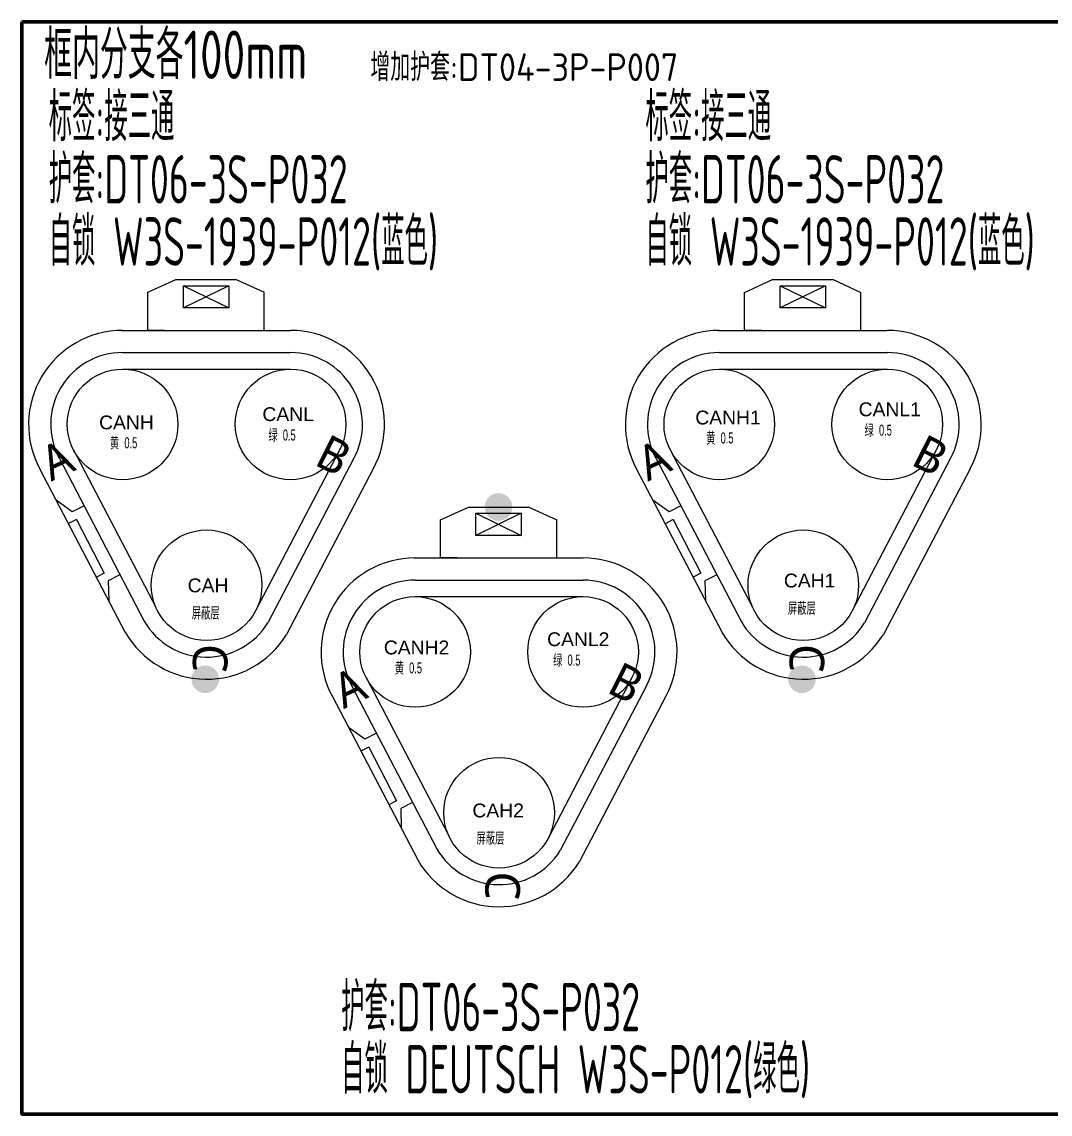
# Model space of a CAD drawing. Header units: millimetres. Extents: x 62 to 1873, y 998 to 1938.
# Drawn here: x 1029.9 to 1104.3, y 1482.6 to 1561.6 of the extents above; entities that cross this region are included whole.
import ezdxf

# ---------------------------------------------------------------- set-up
doc = ezdxf.new("R2010")
doc.units = ezdxf.units.MM
for name, color, linetype, lineweight in [('1轮廓实线层', 7, 'Continuous', 50), ('AM60', 3, 'Continuous', 25), ('护套层', 3, 'Continuous', 0)]:
    doc.layers.add(name, color=color, linetype=linetype, lineweight=lineweight)
doc.layers.add('孔名层', color=1, linetype='Continuous')
doc.layers.add('线色线径', color=1, linetype='Continuous')
doc.styles.add('ISO Proportional', font='isocp.shx', dxfattribs={"bigfont": 'gbcbig.shx'})
doc.styles.get("Standard").update_dxf_attribs({"font": 'arial.ttf'})
doc.styles.add('TH_GBDIM', font='gbenor.shx', dxfattribs={"width": 0.8, "bigfont": 'gbcbig.shx'})
doc.styles.add('孔名字体', font='', dxfattribs={"height": 5, "bigfont": 'gbcbig.shx'})
doc.styles.add('技术要求及剖视用', font='gbenor.shx', dxfattribs={"width": 0.7, "bigfont": 'gbcbig.shx'})
doc.styles.get('孔名字体').set_extended_font_data('Microsoft YaHei')

# ---------------------------------------------------------------- blocks, each defined once
blk = doc.blocks.new('DT06-3S-P032-Out21521105156')
for p, q in [((-29.331, -14.824), (-27.311, -13.897)), ((-27.311, -13.897), (-22.939, -13.897)), ((-22.939, -13.897), (-20.92, -14.824)), ((-29.331, -17.579), (-29.331, -14.824)), ((-23.486, -14.346), (-26.765, -15.946)), ((-26.765, -14.346), (-23.486, -15.946)), ((-20.92, -17.579), (-20.92, -14.824)), ((-31.239, -17.579), (-19.012, -17.579)), ((-28.122, -17.579), (-29.331, -17.579)), ((-22.129, -17.579), (-20.92, -17.579)), ((-31.164, -19.178), (-19.012, -19.178)), ((-31.164, -20.378), (-18.998, -20.378)), ((-35.738, -26.851), (-29.591, -38.61)), ((-34.711, -26.227), (-28.765, -37.586)), ((-15.473, -26.238), (-21.543, -37.862)), ((-14.43, -26.819), (-20.66, -38.735)), ((-37.145, -27.612), (-30.969, -39.423)), ((-13.024, -27.581), (-19.297, -39.573)), ((-34.8, -30.697), (-35.976, -29.849)), ((-33.947, -30.255), (-34.8, -30.697)), ((-34.507, -31.261), (-35.083, -31.556)), ((-34.507, -31.261), (-32.498, -35.136)), ((-32.498, -35.136), (-33.057, -35.432)), ((-31.354, -35.258), (-32.206, -35.7)), ((-32.206, -35.7), (-32.17, -37.128))]:
    blk.add_line(p, q)
blk.add_lwpolyline([(-26.765, -14.346), (-23.486, -14.346), (-23.486, -15.946), (-26.765, -15.946)], close=True)
for centre in [(-31.164, -24.378), (-19.012, -24.378), (-25.088, -36.01)]:
    blk.add_circle(centre, 4)
for centre, radius, start, end in [((-31.164, -24.378), 6.799, 90, 208.40246), ((-19.012, -24.378), 6.799, 331.59754, 90), ((-31.164, -24.378), 5.2, 90, 208.40246), ((-19.012, -24.378), 5.2, 331.59754, 90), ((-25.088, -36.01), 5.2, 210, 328.40246), ((-25.088, -36.01), 6.799, 210, 328.40246)]:
    blk.add_arc(centre, radius, start, end)
at = {"layer": '孔名层', "style": '孔名字体'}
for s, rotation, p in [('B', 333.35123, (-17.398, -27.251)), ('A', 24.85285, (-36.334, -28.519)), ('C', 268.55868, (-26.043, -40.227))]:
    blk.add_text(s, height=2.5, rotation=rotation, dxfattribs=at).set_placement(p)
at = {"layer": '护套层', "style": '技术要求及剖视用', "width": 0.67}
for tag, p, flags in [('备注', (11.427, 11.354), 8), ('标号', (11.427, 7.354), 8), ('功能', (10.927, 3.354), 8), ('英文功能', (10.927, -0.646), 8), ('编号', (-0.073, -4.646), 8), ('护套号', (10.927, -4.646), 8), ('颜色', (31.927, -4.646), 9), ('厂家', (33.927, -4.646), 9), ('端子', (35.927, -4.646), 9), ('统计到BOM', (31.927, -6.646), 9), ('客户代号', (-0.073, -8.646), 8), ('配件', (10.927, -8.646), 8), ('配置', (31.927, -8.646), 9), ('编码', (33.927, -8.646), 9), ('防水栓', (35.927, -8.646), 9), ('工序', (31.927, -10.646), 9), ('工位', (33.927, -10.646), 9), ('设计软件', (38.687, -10.646), 9), ('附件', (10.927, -12.646), 8), ('视图', (31.927, -12.646), 9), ('方向', (33.927, -12.646), 9), ('盲栓', (35.927, -12.646), 9)]:
    blk.add_attdef(tag, p, '', height=3.5, dxfattribs=dict(at, flags=flags))
blk = doc.blocks.new('DT06-3S-P032-Out21521105310')
for p, q in [((-29.331, -14.824), (-27.311, -13.897)), ((-27.311, -13.897), (-22.939, -13.897)), ((-22.939, -13.897), (-20.92, -14.824)), ((-29.331, -17.579), (-29.331, -14.824)), ((-23.486, -14.346), (-26.765, -15.946)), ((-26.765, -14.346), (-23.486, -15.946)), ((-20.92, -17.579), (-20.92, -14.824)), ((-31.239, -17.579), (-19.012, -17.579)), ((-28.122, -17.579), (-29.331, -17.579)), ((-22.129, -17.579), (-20.92, -17.579)), ((-31.164, -19.178), (-19.012, -19.178)), ((-31.164, -20.378), (-18.998, -20.378)), ((-35.738, -26.851), (-29.591, -38.61)), ((-34.711, -26.227), (-28.765, -37.586)), ((-15.473, -26.238), (-21.543, -37.862)), ((-14.43, -26.819), (-20.66, -38.735)), ((-37.145, -27.612), (-30.969, -39.423)), ((-13.024, -27.581), (-19.297, -39.573)), ((-34.8, -30.697), (-35.976, -29.849)), ((-33.947, -30.255), (-34.8, -30.697)), ((-34.507, -31.261), (-35.083, -31.556)), ((-34.507, -31.261), (-32.498, -35.136)), ((-32.498, -35.136), (-33.057, -35.432)), ((-31.354, -35.258), (-32.206, -35.7)), ((-32.206, -35.7), (-32.17, -37.128))]:
    blk.add_line(p, q)
blk.add_lwpolyline([(-26.765, -14.346), (-23.486, -14.346), (-23.486, -15.946), (-26.765, -15.946)], close=True)
for centre in [(-31.164, -24.378), (-19.012, -24.378), (-25.088, -36.01)]:
    blk.add_circle(centre, 4)
for centre, radius, start, end in [((-31.164, -24.378), 6.799, 90, 208.40246), ((-19.012, -24.378), 6.799, 331.59754, 90), ((-31.164, -24.378), 5.2, 90, 208.40246), ((-19.012, -24.378), 5.2, 331.59754, 90), ((-25.088, -36.01), 5.2, 210, 328.40246), ((-25.088, -36.01), 6.799, 210, 328.40246)]:
    blk.add_arc(centre, radius, start, end)
at = {"layer": '孔名层', "style": '孔名字体'}
for s, rotation, p in [('B', 333.35123, (-17.398, -27.251)), ('A', 24.85285, (-36.334, -28.519)), ('C', 268.55868, (-26.043, -40.227))]:
    blk.add_text(s, height=2.5, rotation=rotation, dxfattribs=at).set_placement(p)
at = {"layer": '护套层', "style": '技术要求及剖视用', "width": 0.67}
for tag, p, flags in [('备注', (11.427, 11.354), 8), ('标号', (11.427, 7.354), 8), ('功能', (10.927, 3.354), 8), ('英文功能', (10.927, -0.646), 8), ('编号', (-0.073, -4.646), 8), ('护套号', (10.927, -4.646), 8), ('颜色', (31.927, -4.646), 9), ('厂家', (33.927, -4.646), 9), ('端子', (35.927, -4.646), 9), ('统计到BOM', (31.927, -6.646), 9), ('客户代号', (-0.073, -8.646), 8), ('配件', (10.927, -8.646), 8), ('配置', (31.927, -8.646), 9), ('编码', (33.927, -8.646), 9), ('防水栓', (35.927, -8.646), 9), ('工序', (31.927, -10.646), 9), ('工位', (33.927, -10.646), 9), ('设计软件', (38.687, -10.646), 9), ('附件', (10.927, -12.646), 8), ('视图', (31.927, -12.646), 9), ('方向', (33.927, -12.646), 9), ('盲栓', (35.927, -12.646), 9)]:
    blk.add_attdef(tag, p, '', height=3.5, dxfattribs=dict(at, flags=flags))

msp = doc.modelspace()

# ---------------------------------------------------------------- hatches: boundary and pattern name
at = {"layer": '护套层'}
h = msp.add_hatch(color=256, dxfattribs=at)
edge = h.paths.add_edge_path()
edge.add_arc((1064.403, 1526.513), 1, 0, 360)
h = msp.add_hatch(color=256, dxfattribs=at)
edge = h.paths.add_edge_path()
edge.add_arc((1043.185, 1514.058), 1, 0, 360)
h = msp.add_hatch(color=256, dxfattribs=at)
edge = h.paths.add_edge_path()
edge.add_arc((1086.356, 1514.057), 1, 0, 360)

# ---------------------------------------------------------------- linework, layer by layer
at = {"layer": '1轮廓实线层', "color": 2}
msp.add_lwpolyline([(1029.916, 1561.606), (1105.598, 1561.606), (1105.598, 1482.602), (1029.916, 1482.602)], close=True, dxfattribs=at)

# ---------------------------------------------------------------- block references
at = {"layer": '护套层'}
ref = msp.add_blockref('DT06-3S-P032-Out21521105156', (1068.368, 1556.867), dxfattribs=at)
ref.add_attrib('功能', '标签:接三通', (1031.86, 1552.969), dxfattribs={"height": 3.5, "style": '技术要求及剖视用', "width": 0.67})
ref.add_attrib('护套号', '护套:DT06-3S-P032', (1031.86, 1548.469), dxfattribs={"height": 3.5, "style": '技术要求及剖视用', "width": 0.67})
ref.add_attrib('附件', '自锁 W3S-1939-P012(蓝色)', (1031.86, 1543.969), dxfattribs={"height": 3.5, "style": '技术要求及剖视用', "width": 0.67})
ref = msp.add_blockref('DT06-3S-P032-Out21521105156', (1111.539, 1556.866), dxfattribs=at)
ref.add_attrib('功能', '标签:接三通', (1075.031, 1552.969), dxfattribs={"height": 3.5, "style": '技术要求及剖视用', "width": 0.67})
ref.add_attrib('护套号', '护套:DT06-3S-P032', (1075.031, 1548.469), dxfattribs={"height": 3.5, "style": '技术要求及剖视用', "width": 0.67})
ref.add_attrib('附件', '自锁 W3S-1939-P012(蓝色)', (1075.031, 1543.969), dxfattribs={"height": 3.5, "style": '技术要求及剖视用', "width": 0.67})
ref = msp.add_blockref('DT06-3S-P032-Out21521105310', (1089.529, 1540.41), dxfattribs=at)
ref.add_attrib('护套号', '护套:DT06-3S-P032', (1053.02, 1488.6), dxfattribs={"height": 3.5, "style": '技术要求及剖视用', "width": 0.67})
ref.add_attrib('附件', '自锁 DEUTSCH W3S-P012(绿色)', (1053.02, 1484.1), dxfattribs={"height": 3.5, "style": '技术要求及剖视用', "width": 0.67})

# ---------------------------------------------------------------- texts
at = {"color": 4, "style": 'TH_GBDIM', "width": 0.8}
msp.add_text('框内分支各100mm', height=3.5, dxfattribs=at).set_placement((1031.534, 1557.479))
at = {"layer": 'AM60', "color": 6, "style": 'ISO Proportional'}
msp.add_text('增加护套:DT04-3P-P007', height=2, dxfattribs=at).set_placement((1055.129, 1557.328))
at = {"layer": 'AM60', "lineweight": 5}
for s, p in [('CANL', (1047.321, 1532.731)), ('CANH1', (1078.638, 1532.485)), ('CANL1', (1090.454, 1533.081)), ('CANH', (1035.505, 1532.135)), ('CANL2', (1067.92, 1516.451)), ('CANH2', (1056.104, 1515.856))]:
    msp.add_text(s, height=1, dxfattribs=at).set_placement(p)
at = {"layer": 'AM60', "lineweight": 5, "char_height": 1, "width": 2.90576, "attachment_point": 1}
for s, insert in [('CAH1', (1085.046, 1521.697)), ('CAH', (1041.913, 1521.346)), ('CAH2', (1062.512, 1505.067))]:
    msp.add_mtext(s, dxfattribs=dict(at, insert=insert))
at = {"layer": '线色线径', "lineweight": 5, "width": 0.6}
for s, p in [('绿  0.5', (1047.751, 1531.322)), ('黄  0.5', (1079.424, 1531.11)), ('绿  0.5', (1090.884, 1531.673)), ('黄  0.5', (1036.291, 1530.76)), ('屏蔽层', (1042.209, 1518.459)), ('屏蔽层', (1085.342, 1518.809)), ('黄  0.5', (1056.891, 1514.48)), ('绿  0.5', (1068.35, 1515.043)), ('屏蔽层', (1062.809, 1502.179))]:
    msp.add_text(s, height=0.8, dxfattribs=at).set_placement(p)

doc.saveas('drawing.dxf')
